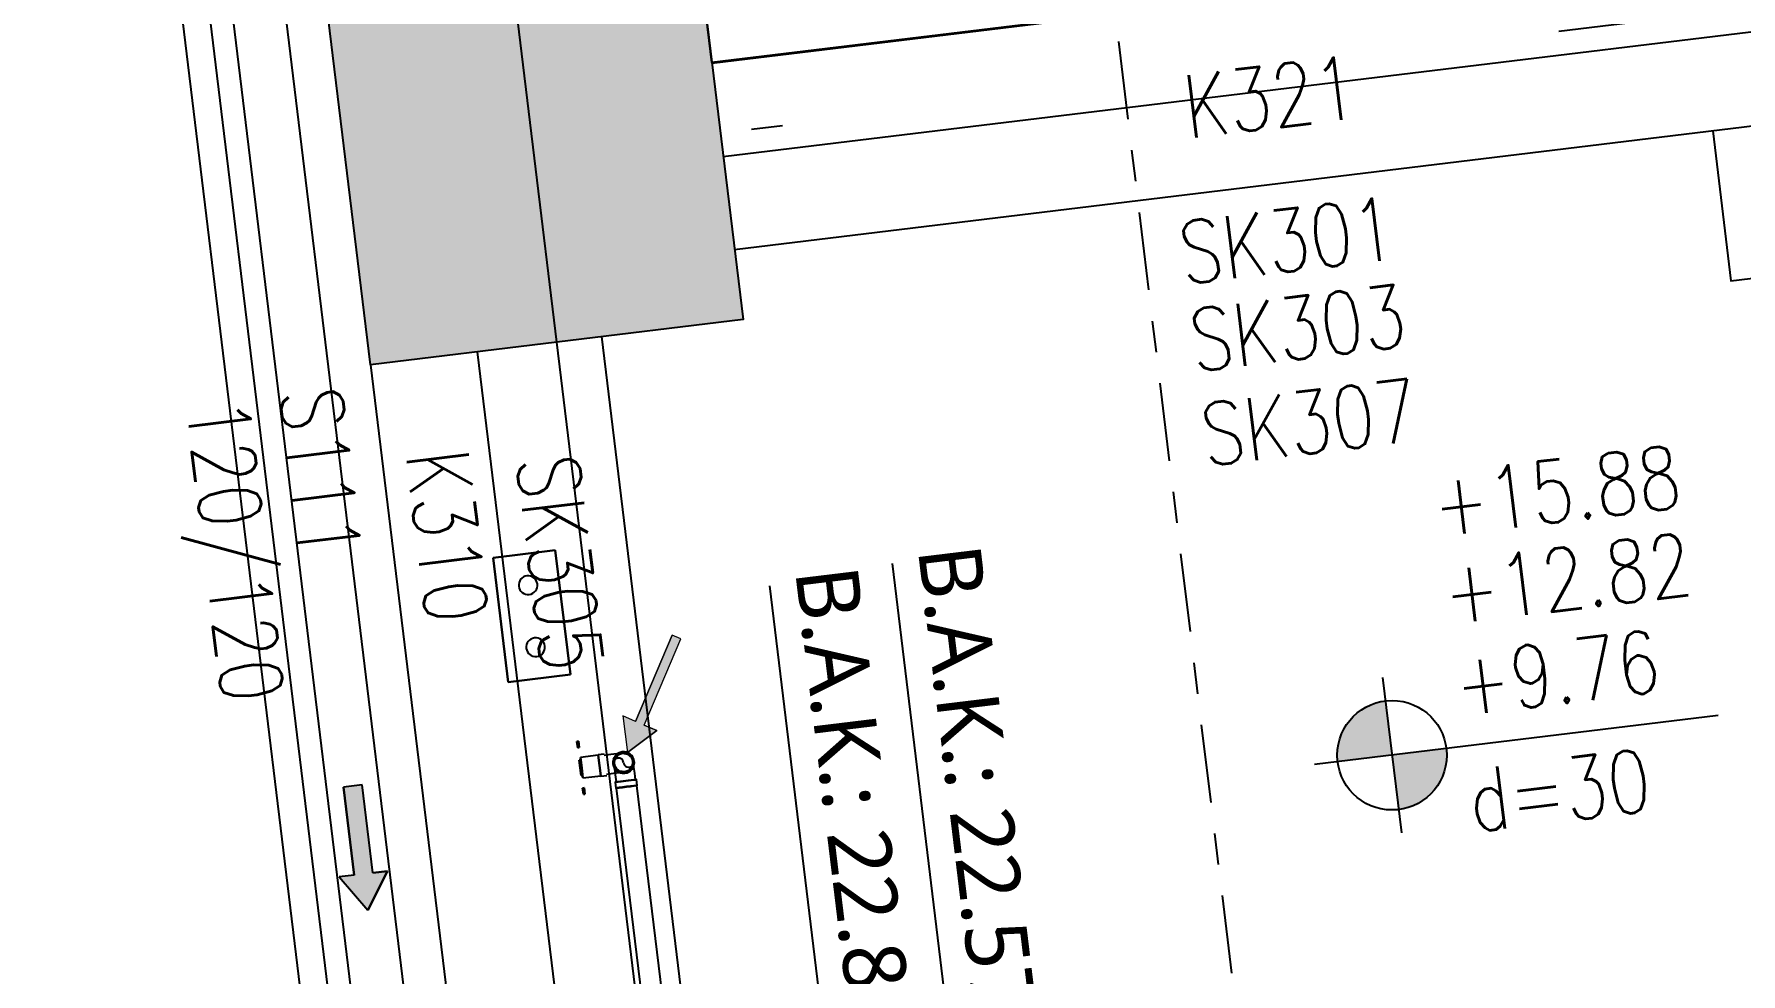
# Model space of a CAD drawing. Header units: millimetres. Extents: x 400382 to 401276, y 4543898 to 4544126.
# Drawn here: x 400460.32 to 400465.78, y 4544074.02 to 4544077.03 of the extents above; entities that cross this region are included whole.
import ezdxf
from ezdxf.enums import TextEntityAlignment as Align

# ---------------------------------------------------------------- set-up
doc = ezdxf.new("R2010")
doc.units = ezdxf.units.MM
for name, pattern in [('AKS', [3, 2.5, -0.25, 0, -0.25]), ('CENTER', [2, 1.25, -0.25, 0.25, -0.25]), ('CONTINU', [0])]:
    doc.linetypes.add(name, pattern=pattern)
doc.layers.add('A-DETL-GENF', color=92, linetype='Continuous', lineweight=9)
for name, color, linetype in [('aks prota', 2, 'AKS'), ('kiriş prota', 6, 'Continuous'), ('kolon prota', 1, 'Continuous'), ('kolon tarama prota', 252, 'Continuous'), ('lkolon prota', 4, 'Continuous'), ('merdiven prota', 2, 'Continuous'), ('not prota', 2, 'Continuous'), ('skesit prota', 7, 'Continuous'), ('st-s_level (kot)', 6, 'Continuous'), ('st-s_levelmark (kot işareti)', 4, 'Continuous'), ('TARAMA', 8, 'Continuous'), ('tkolon prota', 6, 'Continuous')]:
    doc.layers.add(name, color=color, linetype=linetype)
doc.styles.add('OLCU', font='romanstw.shx')
doc.styles.add('Segoe UI Light_1', font='', dxfattribs={"height": 200})
doc.styles.add('TKIRIS', font='romanstw.shx')
doc.styles.add('tkolon', font='romanstw.shx')
doc.styles.get('Segoe UI Light_1').set_extended_font_data('Segoe UI Light')

# ---------------------------------------------------------------- blocks, each defined once
blk = doc.blocks.new('Flow Direction - Flow Direction _25mm_-1035271-_17_70 m  ARA KAT')
at = {"layer": 'TARAMA'}
blk.add_hatch(color=256, dxfattribs=at).paths.add_polyline_path([(0, 0), (-117, -78), (-117, -30), (-400, -30), (-400, 30), (-117, 30), (-117, 78)], flags=0)
for p, q in [((0, 0), (-117, 78)), ((-117, 78), (-117, 30)), ((-117, 78), (0, 0)), ((-117, 30), (-117, 78)), ((-117, 30), (-400, 30)), ((-400, 30), (-400, -30)), ((-117, 30), (-400, 30)), ((-400, 30), (-400, -30)), ((-117, -78), (0, 0)), ((-117, -78), (0, 0)), ((-400, -30), (-117, -30)), ((-117, -30), (-400, -30)), ((-117, -30), (-117, -78)), ((-117, -30), (-117, -78))]:
    blk.add_line(p, q, dxfattribs=at)
blk = doc.blocks.new('Riser Direction1 - Flow Direction _25mm_ 2-2155046-_17_70 m  ARA KAT')
at = {"layer": 'A-DETL-GENF'}
blk.add_hatch(color=256, dxfattribs=at).paths.add_polyline_path([(0, 0), (118, 0), (96, -38.1), (354.9, -187.5), (339.8, -213.5), (81, -64.1), (59, -102.2)], flags=0)
for p, q in [((0, 0), (59, -102.2)), ((118, 0), (0, 0)), ((118, 0), (0, 0)), ((59, -102.2), (0, 0)), ((96, -38.1), (118, 0)), ((96, -38.1), (118, 0)), ((354.9, -187.5), (96, -38.1)), ((96, -38.1), (354.9, -187.5)), ((59, -102.2), (81, -64.1)), ((81, -64.1), (59, -102.2)), ((81, -64.1), (339.8, -213.5)), ((81, -64.1), (339.8, -213.5)), ((339.8, -213.5), (354.9, -187.5)), ((339.8, -213.5), (354.9, -187.5))]:
    blk.add_line(p, q, dxfattribs=at)
blk = doc.blocks.new('17.60 mekanik')
at = {"layer": 'kolon tarama prota'}
for p, q in [((137166.76, 64466.14), (136524.26, 64932.94)), ((137170.68, 64493.17), (136564.89, 64933.3)), ((136519.03, 64925.75), (137161.53, 64458.95)), ((136554.9, 64919.55), (137160.69, 64479.42)), ((137265.83, 64635.88), (137083.44, 64768.39)), ((137200.49, 64634.17), (137061.93, 64734.84)), ((137006.92, 64692.36), (136995.17, 64676.18)), ((136995.17, 64676.18), (137006.92, 64692.36)), ((137039.28, 64668.85), (137006.92, 64692.36)), ((137006.92, 64692.36), (137039.28, 64668.85)), ((137006.92, 64692.36), (137006.92, 64692.36)), ((136995.17, 64676.18), (137027.53, 64652.67)), ((137027.53, 64652.67), (136995.17, 64676.18)), ((136995.17, 64676.18), (136995.17, 64676.18)), ((137027.53, 64652.67), (137039.28, 64668.85)), ((137039.28, 64668.85), (137027.53, 64652.67)), ((137039.28, 64668.85), (137039.28, 64668.85)), ((137064.25, 64657.78), (137060.89, 64653.15)), ((137065.26, 64659.4), (137064.14, 64657.86)), ((137066.92, 64655.84), (137064.25, 64657.78)), ((137064.25, 64657.78), (137066.92, 64655.84)), ((137068.04, 64657.38), (137068.04, 64657.38)), ((137068.04, 64657.38), (137068.04, 64657.38)), ((137068.04, 64657.38), (137068.04, 64657.38)), ((137068.04, 64657.38), (137068.04, 64657.38)), ((137079.8, 64660.34), (137078.26, 64661.46)), ((137133.82, 64620.93), (137079.72, 64660.23)), ((137027.53, 64652.67), (137027.53, 64652.67)), ((137056.68, 64656.21), (137056.38, 64655.81)), ((137056.38, 64655.81), (137058, 64654.63)), ((137058, 64654.63), (137056.38, 64655.81)), ((137056.68, 64656.21), (137058.3, 64655.03)), ((137058.3, 64655.03), (137056.68, 64656.21)), ((137058, 64654.63), (137058.3, 64655.03)), ((137063.56, 64651.21), (137060.89, 64653.15)), ((137060.89, 64653.15), (137063.56, 64651.21)), ((137061.53, 64652.68), (137061.24, 64652.28)), ((137061.24, 64652.28), (137065.28, 64649.34)), ((137065.28, 64649.34), (137061.24, 64652.28)), ((137061.53, 64652.68), (137065.58, 64649.74)), ((137065.58, 64649.74), (137061.53, 64652.68)), ((137066.22, 64649.27), (137063.56, 64651.21)), ((137063.56, 64651.21), (137066.22, 64649.27)), ((137066.22, 64649.27), (137069.59, 64653.9)), ((137069.59, 64653.9), (137066.92, 64655.84)), ((137066.92, 64655.84), (137069.59, 64653.9)), ((137066.92, 64655.84), (137066.92, 64655.84)), ((137066.92, 64655.84), (137066.92, 64655.84)), ((137069.69, 64653.82), (137070.81, 64655.37)), ((137074.23, 64655.91), (137075.77, 64654.79)), ((137075.85, 64654.89), (137129.94, 64615.59)), ((137065.28, 64649.34), (137065.58, 64649.74)), ((137068.81, 64647.39), (137068.52, 64646.99)), ((137068.52, 64646.99), (137070.14, 64645.81)), ((137070.14, 64645.81), (137068.52, 64646.99)), ((137068.81, 64647.39), (137070.43, 64646.22)), ((137070.43, 64646.22), (137068.81, 64647.39)), ((137070.14, 64645.81), (137070.43, 64646.22))]:
    blk.add_line(p, q, dxfattribs=at)
at = {"layer": 'kolon tarama prota', "flags": 128}
for points in [[(137069.05, 64663.91), (137068.77, 64663.53), (137067.99, 64662.45), (137066.82, 64660.84), (137065.6, 64659.16)], [(137069.72, 64659.69), (137068.69, 64661.01), (137068.52, 64662.68), (137069.05, 64663.91)], [(137069.05, 64663.91), (137070.37, 64664.94), (137072.04, 64665.1), (137073.26, 64664.57)], [(137073.26, 64664.57), (137073.64, 64664.3), (137074.72, 64663.51), (137076.33, 64662.34), (137078.02, 64661.12)], [(137073.26, 64664.57), (137074.29, 64663.25), (137074.46, 64661.59), (137073.93, 64660.36)], [(137073.93, 64660.36), (137072.61, 64659.33), (137070.95, 64659.17), (137069.72, 64659.69)], [(137074.47, 64656.24), (137072.6, 64657.6), (137071.04, 64658.74), (137070.02, 64659.47), (137069.72, 64659.69)], [(137070.48, 64655.61), (137071.83, 64657.47), (137072.97, 64659.04), (137073.71, 64660.05), (137073.93, 64660.36)]]:
    blk.add_lwpolyline(points, dxfattribs=at)
at = {"layer": 'kolon tarama prota'}
for centre, radius, start, end in [((137009.14, 64678.39), 3, 144, 324), ((137009.14, 64678.39), 3, 144, 324), ((137009.14, 64678.39), 3, 324, 144), ((137009.14, 64678.39), 3, 324, 144), ((137025.32, 64666.63), 3, 144, 324), ((137025.32, 64666.63), 3, 144, 324), ((137025.32, 64666.63), 3, 324, 144), ((137025.32, 64666.63), 3, 324, 144), ((137071.49, 64662.14), 3.43, 54, 234), ((137071.49, 64662.14), 3.43, 54, 234), ((137071.49, 64662.13), 3.43, 144, 324), ((137071.49, 64662.13), 3.43, 144, 324), ((137071.49, 64662.14), 3.3, 144, 324), ((137071.49, 64662.14), 3.02, 54, 234), ((137071.49, 64662.13), 3.02, 144, 324), ((137071.49, 64662.13), 3.43, 324, 144), ((137071.49, 64662.13), 3.43, 324, 144), ((137071.49, 64662.14), 3.3, 324, 144), ((137070.52, 64660.8), 1.65, 54, 234), ((137071.49, 64662.13), 3.02, 324, 144), ((137071.49, 64662.14), 3.43, 234, 54), ((137071.49, 64662.14), 3.43, 234, 54), ((137071.49, 64662.14), 3.02, 234, 54), ((137072.46, 64663.47), 1.65, 234, 54)]:
    blk.add_arc(centre, radius, start, end, dxfattribs=at)
for centre, major_axis, start_param, end_param in [((137076.24, 64658.68), (-2.02, -2.78), 4.712389, 7.853982), ((137076.24, 64658.68), (-1.77, -2.44), 4.712389, 7.853982), ((137077.78, 64657.56), (-2.02, -2.78), 4.712389, 7.853982), ((137077.78, 64657.56), (1.94, 2.67), 1.570796, 3.141593), ((137077.78, 64657.56), (1.94, 2.67), 3.141593, 4.712389), ((137076.24, 64658.68), (-2.02, -2.78), 1.570796, 4.712389), ((137076.24, 64658.68), (-1.77, -2.44), 1.570796, 4.712389), ((137077.78, 64657.56), (-2.02, -2.78), 1.570796, 4.712389), ((137077.78, 64657.56), (1.94, 2.67), 0, 1.570796), ((137077.78, 64657.56), (1.94, 2.67), 4.712389, 6.283185)]:
    blk.add_ellipse(centre, major_axis=major_axis, ratio=0.01, start_param=start_param, end_param=end_param, dxfattribs=at)
for name, p, xscale, yscale, zscale, rotation in [('Riser Direction1 - Flow Direction _25mm_ 2-2155046-_17_70 m  ARA KAT', (137069.98, 64665.21), 0.09999999999999999, 0.09999999999999999, 0.09999999999999999, 143.9999999999989), ('Flow Direction - Flow Direction _25mm_-1035271-_17_70 m  ARA KAT', (137050.35, 64570.09), 0.1, 0.1, 0.1, 323.999999999999)]:
    blk.add_blockref(name, p, dxfattribs=dict(at, xscale=xscale, yscale=yscale, zscale=zscale, rotation=rotation))
at = {"layer": 'kolon tarama prota', "char_height": 20, "attachment_point": 1, "rotation": 324, "line_spacing_factor": 1.142579, "style": 'Segoe UI Light_1'}
for s, insert, width in [('B.A.K.: 22.57 m', (137097.33, 64793.64), 212.6541), ('B.A.K.: 22.88 m', (137075.65, 64760.21), 213.1568)]:
    blk.add_mtext(s, dxfattribs=dict(at, insert=insert, width=width))
blk = doc.blocks.new('PLAN_KOT')
at = {"layer": 'st-s_levelmark (kot işareti)'}
h = blk.add_hatch(color=256, dxfattribs=at)
h.paths.add_polyline_path([(0, 17.5, 0.414214), (-17.5, 0), (0, 0)])
h.paths.add_polyline_path([(17.5, 0), (0, 0), (0, -17.5, 0.414214)])
for p, q in [((0, 25), (0, -25)), ((105, 0), (-25, 0))]:
    blk.add_line(p, q, dxfattribs=at)
blk.add_circle((0, 0), 17.5, dxfattribs=at)
at = {"layer": 'st-s_level (kot)', "color": 6, "style": 'OLCU', "width": 0.8}
for tag, p in [('KOT', (22.67, 9.78)), ('DÖŞEME_KALINLIĞI', (22.67, -27.63))]:
    blk.add_attdef(tag, p, '', height=20, dxfattribs=at)

msp = doc.modelspace()

# ---------------------------------------------------------------- hatches: boundary and pattern name
at = {"layer": 'kolon tarama prota'}
h = msp.add_hatch(color=256, dxfattribs=at)
h.dxf.hatch_style = 1
h.paths.add_polyline_path([(400462.44714, 4544077.30532), (400462.5918, 4544076.11407), (400461.40055, 4544075.96941), (400461.25589, 4544077.16065)])

# ---------------------------------------------------------------- linework, layer by layer
at = {"layer": 'aks prota', "ltscale": 10}
for p, q in [((400470.20358, 4544008.45669), (400458.95268, 4544101.10383)), ((400435.3193, 4544073.40655), (400481.67871, 4544079.03636))]:
    msp.add_line(p, q, dxfattribs=at)
at = {"layer": 'kiriş prota'}
for p, q in [((400463.14075, 4544067.81976), (400462.14016, 4544076.05922)), ((400462.74367, 4544067.77153), (400461.74308, 4544076.011))]:
    msp.add_line(p, q, dxfattribs=at)
msp.add_lwpolyline([(400464.67857, 4544080.4976), (400465.07312, 4544077.24862), (400462.49208, 4544076.93518), (400462.09753, 4544080.18417)], close=True, dxfattribs=at)
for points in [[(400462.49235, 4544076.93302), (400468.15078, 4544077.62017)], [(400462.52851, 4544076.63521), (400468.18694, 4544077.32236)], [(400462.56468, 4544076.3374), (400468.22311, 4544077.02455)], [(400461.40055, 4544075.96941), (400462.40114, 4544067.72994)]]:
    msp.add_lwpolyline(points, dxfattribs=at)
at = {"layer": 'kolon prota', "color": 1}
msp.add_lwpolyline([(400462.44714, 4544077.30532), (400462.5918, 4544076.11407), (400461.40055, 4544075.96941), (400461.25589, 4544077.16065)], close=True, dxfattribs=at)
at = {"layer": 'not prota', "ltscale": 0.1}
msp.add_lwpolyline([(400465.6922, 4544076.7172), (400465.75052, 4544076.237), (400467.23958, 4544076.41783)], dxfattribs=at)
at = {"layer": 'skesit prota', "linetype": 'CENTER', "ltscale": 0.2}
msp.add_lwpolyline([(400460.60911, 4544103.20987), (400466.0874, 4544058.09809)], dxfattribs=at)

# ---------------------------------------------------------------- block references
at = {"layer": 'merdiven prota', "xscale": 0.01, "yscale": 0.01, "zscale": 0.01, "rotation": 312.9239939588403}
msp.add_blockref('17.60 mekanik', (399055.2216, 4544638.04734), dxfattribs=at)
at = {"layer": 'st-s_level (kot)', "linetype": 'CONTINU', "ltscale": 0.1, "xscale": 0.01, "yscale": 0.01, "zscale": 0.01, "rotation": 6.923993958853108}
msp.add_blockref('PLAN_KOT', (400464.66669, 4544074.72125), dxfattribs=at).add_auto_attribs({'KOT': '+9.76', 'DÖŞEME_KALINLIĞI': 'd=30'})

# ---------------------------------------------------------------- texts
at = {"layer": 'kiriş prota', "ltscale": 0.05, "style": 'TKIRIS', "width": 0.8}
for s, rotation, p in [('K321', 6.92399, (400464.00173, 4544076.79203)), ('SK301', 6.92399, (400463.98818, 4544076.32497)), ('SK303', 6.92399, (400464.02215, 4544076.04521)), ('SK307', 6.92399, (400464.05875, 4544075.74385)), ('K310', 276.92399, (400461.61217, 4544075.69729)), ('SK305', 276.92399, (400461.96445, 4544075.6798))]:
    msp.add_text(s, height=0.2, rotation=rotation, dxfattribs=at).set_placement(p, align=Align.MIDDLE_LEFT)
at = {"layer": 'lkolon prota', "style": 'tkolon', "width": 0.8}
msp.add_text('120/120', height=0.2, rotation=276.92399, dxfattribs=at).set_placement((400460.80997, 4544075.84688))
at = {"layer": 'st-s_level (kot)', "color": 6, "style": 'OLCU', "width": 0.8}
for tag, p in [('+15.88', (400464.81034, 4544075.41886)), ('+12.82', (400464.8443, 4544075.13918))]:
    msp.add_attdef(tag, p, '', height=0.2, rotation=6.92399, dxfattribs=at)
at = {"layer": 'tkolon prota', "style": 'tkolon', "width": 0.8}
msp.add_text('S111', height=0.2, rotation=276.92399, dxfattribs=at).set_placement((400461.10778, 4544075.88305))

doc.saveas('drawing.dxf')
